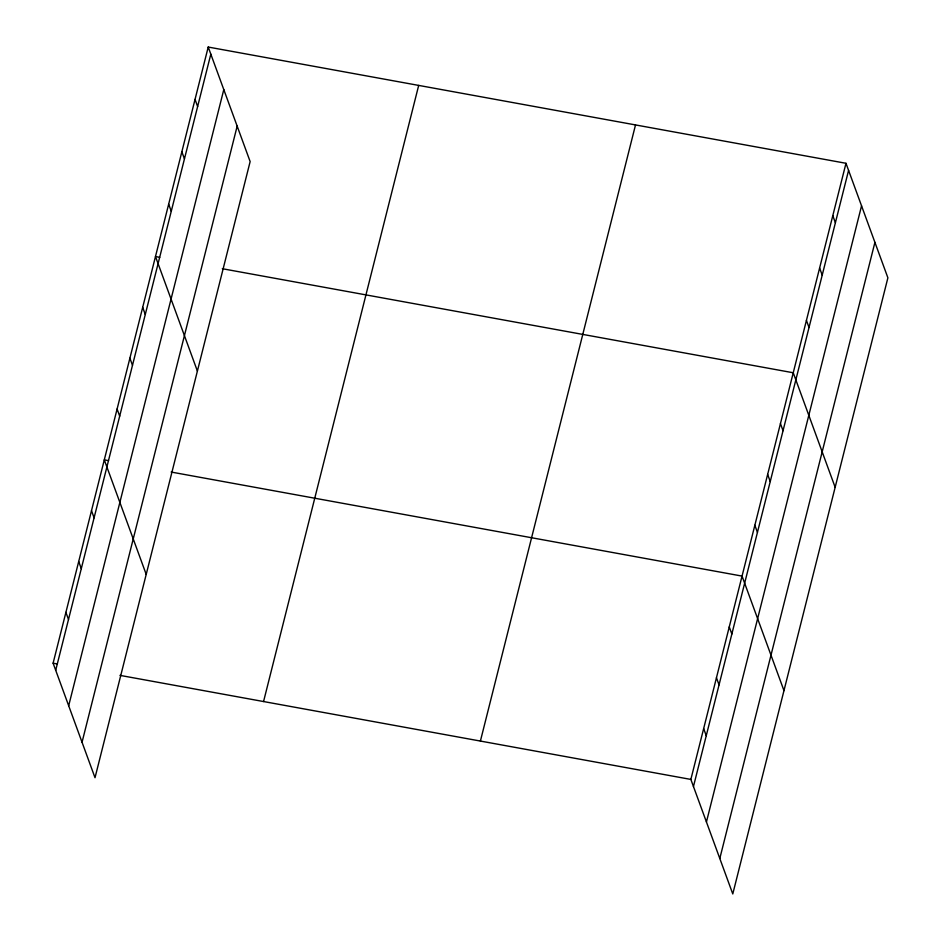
<?xml version="1.0" encoding="UTF-8"?>
<svg xmlns="http://www.w3.org/2000/svg" width="941" height="941" viewBox="0 0 941 941"><rect width="100%" height="100%" fill="white"/><g stroke="black" fill="none" stroke-linecap="round" stroke-linejoin="round"><path stroke-width="1.41" d="M208.22 47.05L250.141 161.581L95.017 777.713L53.108 663.182L208.22 47.05L845.983 163.287L887.892 277.818L732.78 893.95L690.859 779.419L845.983 163.287M55.707 670.286L210.819 54.155M68.681 705.738L223.793 89.607M82.043 742.261L237.167 126.129M263.562 701.539L418.686 85.408M480.404 741.061L635.516 124.93M693.458 786.523L848.582 170.38M706.432 821.975L861.556 205.832M719.806 858.498L874.918 242.366M159.747 257.316L155.488 256.54L197.398 371.072M222.323 268.714L793.239 372.765L835.149 487.297M108.556 460.643L104.298 459.867L146.208 574.398M171.133 472.041L742.049 576.092L783.971 690.623M53.108 663.182L57.377 663.97M119.942 675.367L690.859 779.419M832.797 215.654L835.396 222.758M819.611 268.02L822.211 275.125M806.425 320.399L809.025 327.492M780.442 423.603L783.041 430.696M767.644 474.429L770.244 481.533M754.847 525.266L757.446 532.359M729.251 626.929L731.851 634.022M716.454 677.755L719.053 684.86M703.656 728.593L706.256 735.686M195.034 99.417L197.634 106.521M181.848 151.795L184.448 158.888M168.674 204.162L171.262 211.266M142.691 307.366L145.279 314.47M129.893 358.203L132.493 365.296M117.096 409.029L119.695 416.134M91.5 510.692L94.1 517.797M78.703 561.53L81.302 568.623M65.905 612.356L68.505 619.46"/></g></svg>
